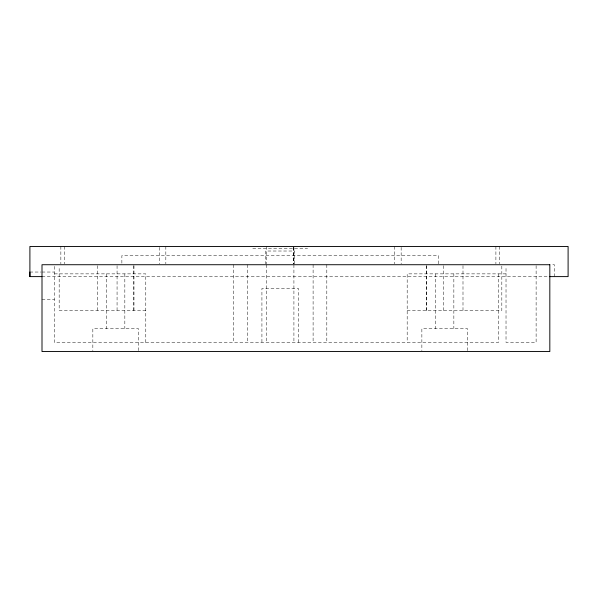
<?xml version="1.0" encoding="UTF-8"?>
<svg xmlns="http://www.w3.org/2000/svg" width="598" height="598" viewBox="0 0 598 598"><rect width="100%" height="100%" fill="white"/><g stroke="black" fill="none" stroke-linecap="round" stroke-linejoin="round"><path stroke-width="0.45" stroke-dasharray="2.99 2.24" d="M554.391 276.605L554.391 264.727L551.012 264.727M252.782 248.275L307.626 248.275M29.9 272.038L41.068 272.038M42.002 272.038L54.388 272.038M54.388 273.869L145.785 273.869L145.785 342.415M506.02 273.869L407.178 273.869L407.178 342.415M42.002 276.605L548.598 276.605M42.002 299.456L54.388 299.456M145.785 310.422L59.172 310.422L59.172 266.551M407.178 310.422L501.827 310.422L501.827 264.727M536.114 265.654L536.114 342.415L506.02 342.415L506.02 266.551M499.554 246.451L499.554 263.815M498.575 273.869L498.575 342.415L54.388 342.415L54.388 264.727M495.899 246.451L495.899 263.815M467.561 350.637L467.561 328.706L421.867 328.706L421.867 350.637M462.994 265.661L462.994 310.422M453.852 273.869L453.852 328.706M443.342 265.661L443.342 310.422M438.536 263.815L438.536 255.585L121.872 255.585L121.872 263.815M435.576 273.869L435.576 328.706M426.621 265.661L426.621 310.422M426.434 265.661L426.434 310.422M401.153 247.363L401.153 263.815M394.575 246.451L394.575 263.815M326.814 264.727L326.814 342.415M313.105 264.727L313.105 342.415M298.484 342.415L298.484 288.49L261.924 288.49L261.924 342.415M294.732 263.815L294.732 251.018L265.676 251.018L265.676 263.815M293.887 247.363L293.887 263.815M293.917 264.727L293.917 342.415M293.79 247.363L293.79 263.815M293.439 247.363L293.439 263.815M266.521 246.451L266.521 263.815M266.491 264.727L266.491 342.415M247.303 264.727L247.303 342.415M233.594 264.727L233.594 342.415M165.833 246.451L165.833 263.815M159.255 247.363L159.255 263.815M138.542 350.637L138.519 328.706L92.84 328.706L92.84 350.637M133.974 265.661L133.974 310.422M133.788 265.661L133.788 310.422M124.833 273.869L124.833 328.706M117.066 265.661L117.066 310.422M106.556 273.869L106.556 328.706M97.414 265.661L97.414 310.422M64.509 246.451L64.509 263.815M60.854 246.451L60.854 263.815"/><path stroke-width="0.9" d="M42.002 276.605L29.9 276.605L29.9 246.451L568.1 246.451L568.1 276.605L549.338 276.605M29.9 272.038L29.9 276.605M549.824 264.727L42.002 264.727L42.002 351.549L549.824 351.549L549.824 264.727"/></g></svg>
